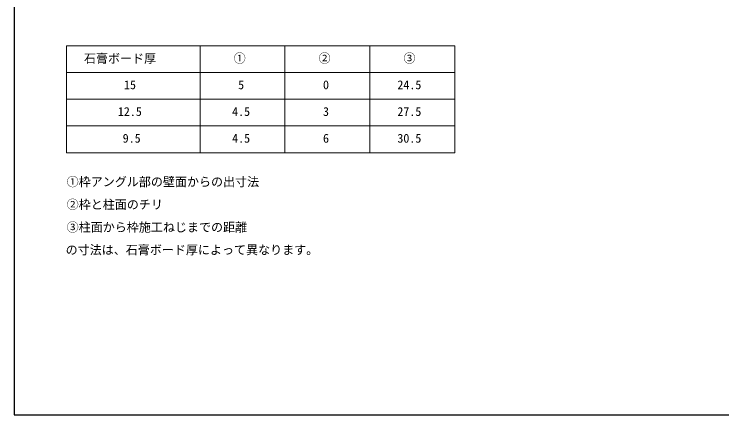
# Model space of a CAD drawing. Units: millimetres, scale not verified. Extents: x -525 to 525, y -808 to 806.
# Drawn here: x -525 to 4, y -808 to -509 of the extents above; entities that cross this region are included whole.
import ezdxf
from ezdxf.enums import TextEntityAlignment as Align

# ---------------------------------------------------------------- set-up
doc = ezdxf.new("R2010")
doc.units = ezdxf.units.MM
doc.header["$LTSCALE"] = 4
doc.layers.add('0-1_TABLE1', color=7, linetype='Continuous', lineweight=18)
doc.layers.add('0-2_USER1', color=3, linetype='Continuous')
doc.layers.add('0-8_YKK_ZWAK', color=7, linetype='Continuous')
doc.styles.add('ＭＳ ゴシック', font='')
doc.styles.get('ＭＳ ゴシック').set_extended_font_data('MS Gothic')

msp = doc.modelspace()

# ---------------------------------------------------------------- linework, layer by layer
at = {"layer": '0-1_TABLE1'}
for p, q in [((-485.913, -532.249), (-195.413, -532.249)), ((-485.913, -532.249), (-485.913, -612.249)), ((-385.913, -532.249), (-385.913, -612.249)), ((-322.413, -532.249), (-322.413, -612.249)), ((-258.913, -532.249), (-258.913, -612.249)), ((-195.413, -532.249), (-195.413, -612.249)), ((-485.913, -552.249), (-195.413, -552.249)), ((-485.913, -572.249), (-195.413, -572.249)), ((-485.913, -592.249), (-195.413, -592.249)), ((-485.913, -612.249), (-195.413, -612.249))]:
    msp.add_line(p, q, dxfattribs=at)
at = {"layer": '0-8_YKK_ZWAK'}
msp.add_line((-525, 721.6), (-525, -808.4), dxfattribs=at)
msp.add_lwpolyline([(-525, -808.4), (525, -808.4), (525, 721.6)], dxfattribs=at)

# ---------------------------------------------------------------- texts
at = {"layer": '0-1_TABLE1', "style": 'ＭＳ ゴシック'}
for s, p in [('石膏ボード厚', (-472.783, -547.133)), ('①', (-360.76, -546.954)), ('②', (-297.26, -546.954)), ('③', (-233.76, -546.954)), ('15', (-442.817, -566.749)), ('5', (-357.436, -566.749)), ('0', (-293.936, -566.749)), ('24.5', (-238.311, -566.749)), ('12.5', (-447.419, -586.749)), ('4.5', (-361.936, -586.749)), ('3', (-293.936, -586.749)), ('27.5', (-238.311, -586.749)), ('9.5', (-443.814, -606.749)), ('6', (-293.936, -606.749)), ('30.5', (-238.311, -606.749)), ('4.5', (-361.936, -606.749))]:
    msp.add_text(s, height=6.598, dxfattribs=at).set_placement(p, align=Align.BOTTOM_LEFT)
at = {"layer": '0-2_USER1', "style": 'ＭＳ ゴシック'}
for s, p in [('①枠アングル部の壁面からの出寸法', (-485.715, -639.364)), ('②枠と柱面のチリ', (-485.715, -656.359)), ('③柱面から枠施工ねじまでの距離', (-485.715, -673.353)), ('の寸法は、石膏ボード厚によって異なります。', (-486.482, -690.296))]:
    msp.add_text(s, height=6.598, dxfattribs=at).set_placement(p, align=Align.BOTTOM_LEFT)

doc.saveas('drawing.dxf')
